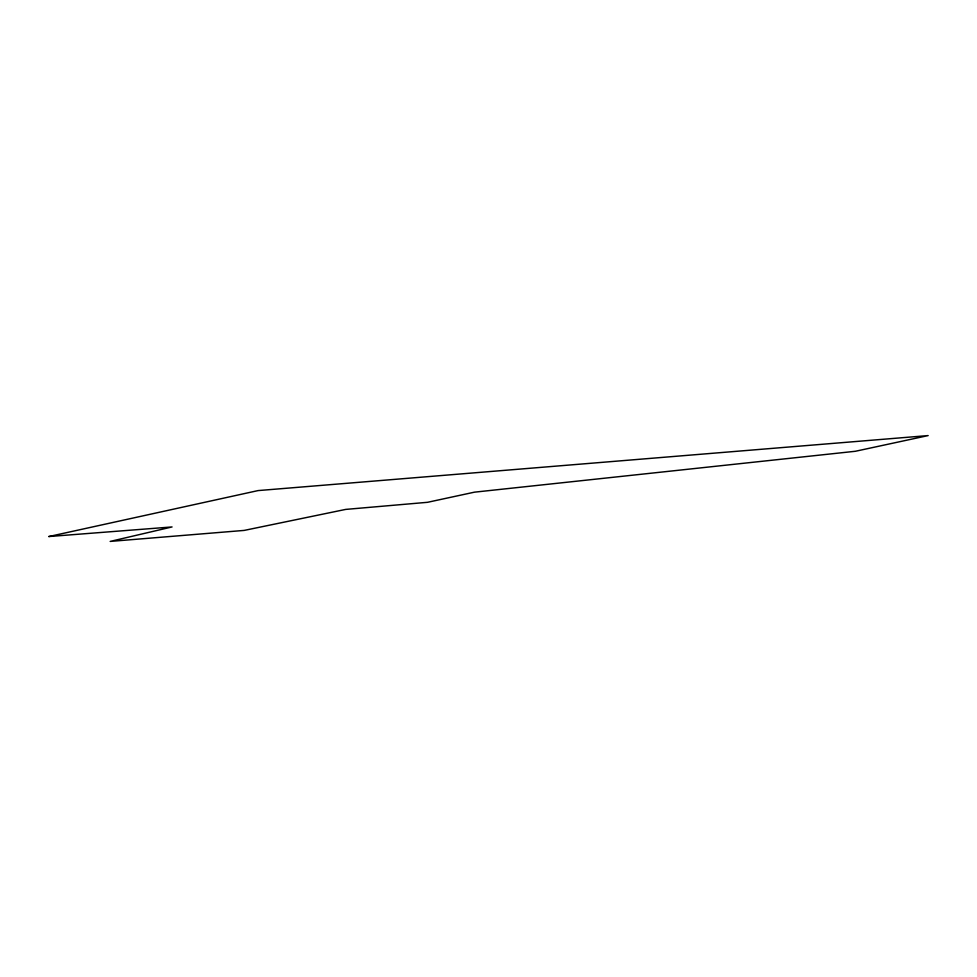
<?xml version="1.0" encoding="UTF-8"?>
<svg xmlns="http://www.w3.org/2000/svg" width="977" height="977" viewBox="0 0 977 977"><rect width="100%" height="100%" fill="white"/><g stroke="black" fill="none" stroke-linecap="round" stroke-linejoin="round"><path stroke-width="1.47" d="M48.874 536.532L172.062 526.945L110.169 541.417L244.177 530.413L345.699 509.408L427.499 502.312L474.492 492.164L855.351 451.276L928.15 435.583L258.075 490.588L48.874 536.532"/></g></svg>
